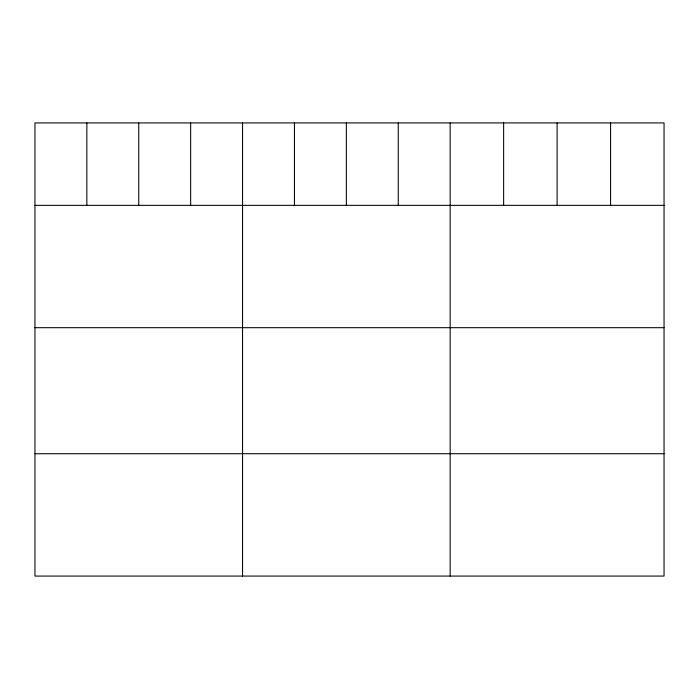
<?xml version="1.0" encoding="UTF-8"?>
<svg xmlns="http://www.w3.org/2000/svg" width="699" height="699" viewBox="0 0 699 699"><rect width="100%" height="100%" fill="white"/><g stroke="black" fill="none" stroke-linecap="round" stroke-linejoin="round"><path stroke-width="1.05" d="M664.05 205.349L664.05 576.072L34.95 576.072L34.95 122.928L664.05 122.928L664.05 205.349L34.95 205.349M34.95 327.691L664.05 327.691M34.95 453.73L664.05 453.73M610.577 122.928L610.577 205.349M557.103 122.928L557.103 205.349M503.63 122.928L503.63 205.349M450.156 122.928L450.156 576.072M398.255 122.928L398.255 205.349M346.354 122.928L346.354 205.349M294.454 122.928L294.454 205.349M242.553 122.928L242.553 576.072M190.652 122.928L190.652 205.349M138.752 122.928L138.752 205.349M86.851 122.928L86.851 205.349"/></g></svg>
